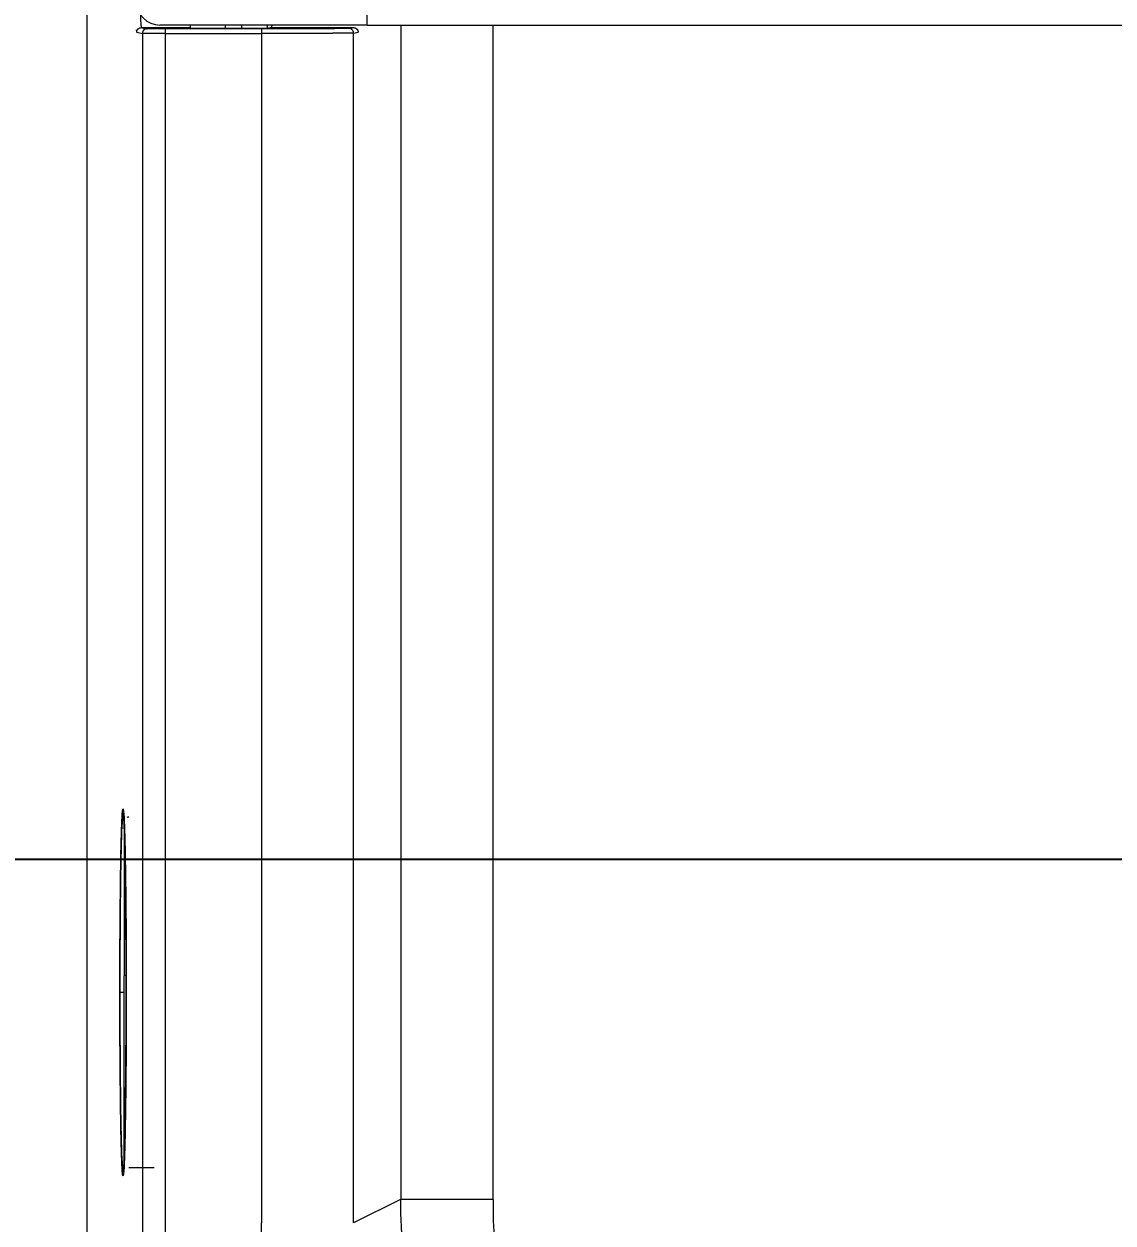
# Model space of a CAD drawing. Header units: millimetres. Extents: x 14183 to 14777, y -4239 to -3399.
# Drawn here: x 14295.49 to 14307.3, y -4016.64 to -4003.64 of the extents above; entities that cross this region are included whole.
import ezdxf

# ---------------------------------------------------------------- set-up
doc = ezdxf.new("R2010")
doc.units = ezdxf.units.MM
doc.header["$LTSCALE"] = 0.1
doc.layers.get('0').update_dxf_attribs({"lineweight": 15})
doc.layers.add('DIM', color=3, linetype='Continuous', lineweight=9)
doc.styles.add('ARIAL', font='arial.ttf')
doc.dimstyles.new('사본 ISO-25', dxfattribs={"dimtxt": 4, "dimasz": 3.5, "dimexe": 0.5, "dimexo": 0.625, "dimgap": 1.5, "dimtad": 1, "dimtih": 1, "dimtoh": 1, "dimdec": 1, "dimlfac": 4, "dimdsep": 46, "dimtxsty": 'ARIAL', "dimcen": 0, "dimclrd": 3, "dimclre": 3, "dimclrt": 3, "dimadec": 1, "dimazin": 0, "dimtfac": 1, "dimtdec": 1, "dimtmove": 0, "dimatfit": 3, "dimfxl": 1.25, "dimtfill": 1, "dimarcsym": 0})

# ---------------------------------------------------------------- blocks, each defined once
blk = doc.blocks.new('*D64')
at = {"layer": 'Defpoints', "color": 0, "transparency": 16777216}
for p in [(14271.647, -3938.973), (14271.647, -3938.973), (14303.672, -4025.884)]:
    blk.add_point(p, dxfattribs=at)
at = {"layer": 'DIM', "color": 3, "lineweight": -2, "transparency": 16777216}
for p, q in [((14272.272, -3938.973), (14272.147, -3938.973)), ((14271.647, -3942.473), (14271.647, -3978.885)), ((14271.647, -4022.384), (14271.647, -3985.972)), ((14303.047, -4025.884), (14271.147, -4025.884))]:
    blk.add_line(p, q, dxfattribs=at)
at = {"layer": 'DIM', "color": 3, "transparency": 16777216}
for points in [[(14271.063, -3942.473), (14272.23, -3942.473), (14271.647, -3938.973)], [(14271.063, -4022.384), (14272.23, -4022.384), (14271.647, -4025.884)]]:
    blk.add_solid(points, dxfattribs=at)
at = {"layer": 'DIM', "color": 3, "transparency": 16777216, "insert": (14271.647, -3982.429), "char_height": 4, "attachment_point": 5, "style": 'ARIAL', "bg_fill": 3, "box_fill_scale": 1.1, "bg_fill_color": 256, "bg_fill_true_color": 13158600, "bg_fill_transparency": 0}
blk.add_mtext('347.5', dxfattribs=at)
blk = doc.blocks.new('*D65')
at = {"layer": 'Defpoints', "color": 0, "transparency": 16777216}
for p in [(14310.674, -3952.702), (14286.901, -4012.702), (14310.674, -4012.702)]:
    blk.add_point(p, dxfattribs=at)
at = {"layer": 'DIM', "color": 3, "lineweight": -2, "transparency": 16777216}
for p, q in [((14310.049, -3952.702), (14286.401, -3952.702)), ((14286.901, -3956.202), (14286.901, -3979.159)), ((14286.901, -4009.202), (14286.901, -3986.244)), ((14310.049, -4012.702), (14286.401, -4012.702))]:
    blk.add_line(p, q, dxfattribs=at)
at = {"layer": 'DIM', "color": 3, "transparency": 16777216}
for points in [[(14286.318, -3956.202), (14287.485, -3956.202), (14286.901, -3952.702)], [(14286.318, -4009.202), (14287.485, -4009.202), (14286.901, -4012.702)]]:
    blk.add_solid(points, dxfattribs=at)
at = {"layer": 'DIM', "color": 3, "transparency": 16777216, "insert": (14286.901, -3982.702), "char_height": 4, "attachment_point": 5, "style": 'ARIAL', "bg_fill": 3, "box_fill_scale": 1.1, "bg_fill_color": 256, "bg_fill_true_color": 13158600, "bg_fill_transparency": 0}
blk.add_mtext('240', dxfattribs=at)
blk = doc.blocks.new('*D93')
at = {"layer": 'Defpoints', "color": 0, "transparency": 16777216}
for p in [(14296.928, -3921.473), (14249.568, -4025.884), (14303.672, -4025.884)]:
    blk.add_point(p, dxfattribs=at)
at = {"layer": 'DIM', "color": 3, "lineweight": -2, "transparency": 16777216}
for p, q in [((14296.303, -3921.473), (14249.068, -3921.473)), ((14249.568, -3924.973), (14249.568, -3969.557)), ((14249.568, -4022.384), (14249.568, -3977.801)), ((14303.047, -4025.884), (14249.068, -4025.884))]:
    blk.add_line(p, q, dxfattribs=at)
at = {"layer": 'DIM', "color": 3, "transparency": 16777216}
for points in [[(14248.985, -3924.973), (14250.151, -3924.973), (14249.568, -3921.473)], [(14248.985, -4022.384), (14250.151, -4022.384), (14249.568, -4025.884)]]:
    blk.add_solid(points, dxfattribs=at)
at = {"layer": 'DIM', "color": 3, "transparency": 16777216, "insert": (14249.568, -3973.679), "char_height": 4, "attachment_point": 5, "style": 'ARIAL', "bg_fill": 3, "box_fill_scale": 1.1, "bg_fill_color": 256, "bg_fill_true_color": 13158600, "bg_fill_transparency": 0}
blk.add_mtext('(417.5)', dxfattribs=at)

msp = doc.modelspace()

# ---------------------------------------------------------------- linework, layer by layer
at = {"linetype": 'Continuous', "lineweight": 13}
for p, q in [((14296.174, -3984.079), (14296.174, -4018.386)), ((14299.214, -4003.655), (14299.214, -4003.405)), ((14299.214, -4003.655), (14296.964, -4003.655)), ((14297.299, -4003.692), (14297.299, -4003.655)), ((14297.674, -4003.655), (14297.674, -4003.694)), ((14297.849, -4003.655), (14297.849, -4003.694)), ((14298.127, -4003.655), (14298.127, -4003.693)), ((14299.214, -4003.655), (14378.875, -4003.656)), ((14299.577, -4003.654), (14299.577, -4016.389)), ((14300.577, -4016.389), (14300.577, -4003.655)), ((14296.715, -4003.733), (14296.776, -4003.745)), ((14296.765, -4003.683), (14297.299, -4003.683)), ((14297.674, -4003.695), (14296.826, -4003.695)), ((14297.026, -4003.746), (14297.026, -4003.696)), ((14297.026, -4003.746), (14298.066, -4003.746)), ((14297.026, -4017.783), (14297.026, -4003.746)), ((14297.674, -4003.694), (14297.299, -4003.692)), ((14297.674, -4003.694), (14297.674, -4003.695)), ((14297.849, -4003.694), (14297.674, -4003.694)), ((14298.127, -4003.693), (14297.849, -4003.694)), ((14298.066, -4003.746), (14298.066, -4016.644)), ((14298.177, -4003.683), (14298.127, -4003.693)), ((14298.177, -4003.683), (14299.064, -4003.683)), ((14299.016, -4003.693), (14299.064, -4003.683)), ((14299.066, -4003.743), (14299.114, -4003.733)), ((14299.066, -4016.644), (14299.066, -4003.743)), ((14296.578, -4012.327), (14296.578, -4013.965)), ((14296.578, -4015.961), (14296.578, -4013.965)), ((14296.578, -4014.144), (14296.532, -4014.144)), ((14296.628, -4016.044), (14296.903, -4016.044)), ((14299.574, -4016.39), (14299.066, -4016.644))]:
    msp.add_line(p, q, dxfattribs=at)
for centre, radius, start, end in [((14296.964, -4003.405), 0.25, 179.9991, 269.9991), ((14296.628, -4012.294), 0.05, 90, 114.7839)]:
    msp.add_arc(centre, radius, start, end, dxfattribs=at)
for centre, major_axis, ratio, start_param, end_param in [((14298.177, -4002.408), (0, 1.275), 0.017455, 3.145083, 3.352335), ((14296.566, -4014.144), (0, 1.946), 0.017455, 4.712389, 7.853982), ((14296.628, -4013.965), (-0.05, 0), 0.096587, 5.314964, 6.283185), ((14296.566, -4014.144), (0, 1.946), 0.017455, 1.570796, 4.712389)]:
    msp.add_ellipse(centre, major_axis=major_axis, ratio=ratio, start_param=start_param, end_param=end_param, dxfattribs=at)
for points, knots in [([(14296.754, -4003.534), (14296.754, -4003.536), (14296.754, -4003.539), (14296.754, -4003.545), (14296.755, -4003.551), (14296.755, -4003.556), (14296.755, -4003.562), (14296.755, -4003.567), (14296.755, -4003.572), (14296.756, -4003.577), (14296.756, -4003.582), (14296.756, -4003.587), (14296.756, -4003.592), (14296.756, -4003.597), (14296.757, -4003.601), (14296.757, -4003.606), (14296.757, -4003.61), (14296.757, -4003.614), (14296.757, -4003.618), (14296.758, -4003.622), (14296.758, -4003.626), (14296.758, -4003.63), (14296.758, -4003.634), (14296.759, -4003.637), (14296.759, -4003.641), (14296.759, -4003.644), (14296.759, -4003.647), (14296.759, -4003.65), (14296.76, -4003.653), (14296.76, -4003.656), (14296.76, -4003.659), (14296.76, -4003.661), (14296.761, -4003.664), (14296.761, -4003.666), (14296.761, -4003.668), (14296.761, -4003.67), (14296.762, -4003.672), (14296.762, -4003.673), (14296.762, -4003.675), (14296.762, -4003.676), (14296.763, -4003.678), (14296.763, -4003.679), (14296.763, -4003.68), (14296.763, -4003.681), (14296.764, -4003.681), (14296.764, -4003.682), (14296.764, -4003.682), (14296.764, -4003.683), (14296.764, -4003.683), (14296.765, -4003.683)], [0, 0, 0, 0, 0.017822, 0.038117, 0.058458, 0.078847, 0.099283, 0.119766, 0.140295, 0.160872, 0.181496, 0.202166, 0.222884, 0.243648, 0.26446, 0.285318, 0.306224, 0.327176, 0.348176, 0.369222, 0.390315, 0.411456, 0.432643, 0.453877, 0.475159, 0.496487, 0.517862, 0.539284, 0.560753, 0.582269, 0.603832, 0.625442, 0.647099, 0.668803, 0.690554, 0.712352, 0.734197, 0.756089, 0.778028, 0.800014, 0.822047, 0.844126, 0.866253, 0.888427, 0.910647, 0.932915, 0.95523, 0.977591, 1, 1, 1, 1]), ([(14296.714, -4003.733), (14296.714, -4003.727), (14296.715, -4003.721), (14296.72, -4003.708), (14296.724, -4003.702), (14296.734, -4003.693), (14296.74, -4003.689), (14296.752, -4003.684), (14296.759, -4003.683), (14296.765, -4003.683)], [0, 0, 0, 0, 0.25, 0.25, 0.5, 0.5, 0.75, 0.75, 1, 1, 1, 1]), ([(14296.826, -4003.695), (14296.825, -4003.695), (14296.824, -4003.695), (14296.822, -4003.695), (14296.821, -4003.695), (14296.819, -4003.696), (14296.817, -4003.696), (14296.815, -4003.696), (14296.813, -4003.697), (14296.811, -4003.697), (14296.809, -4003.698), (14296.808, -4003.699), (14296.806, -4003.699), (14296.804, -4003.7), (14296.802, -4003.701), (14296.8, -4003.702), (14296.799, -4003.703), (14296.797, -4003.704), (14296.795, -4003.706), (14296.794, -4003.707), (14296.792, -4003.708), (14296.79, -4003.71), (14296.789, -4003.711), (14296.788, -4003.713), (14296.786, -4003.714), (14296.785, -4003.716), (14296.784, -4003.718), (14296.783, -4003.719), (14296.782, -4003.721), (14296.781, -4003.723), (14296.78, -4003.725), (14296.779, -4003.727), (14296.779, -4003.729), (14296.778, -4003.73), (14296.777, -4003.732), (14296.777, -4003.734), (14296.777, -4003.736), (14296.776, -4003.738), (14296.776, -4003.74), (14296.776, -4003.741), (14296.776, -4003.743), (14296.776, -4003.744), (14296.776, -4003.745)], [0, 0, 0, 0, 0.022716, 0.045755, 0.069107, 0.092764, 0.116714, 0.140945, 0.165445, 0.1902, 0.215194, 0.240412, 0.265836, 0.291447, 0.317228, 0.343159, 0.369218, 0.395384, 0.421637, 0.447954, 0.474312, 0.500689, 0.527062, 0.553408, 0.579705, 0.605929, 0.632061, 0.658077, 0.683957, 0.70968, 0.735227, 0.76058, 0.785721, 0.810632, 0.835298, 0.859705, 0.883838, 0.907685, 0.931234, 0.954476, 0.977401, 1, 1, 1, 1]), ([(14297.026, -4003.746), (14297.01, -4003.746), (14296.993, -4003.746), (14296.962, -4003.746), (14296.946, -4003.746), (14296.916, -4003.746), (14296.902, -4003.746), (14296.875, -4003.746), (14296.862, -4003.745), (14296.839, -4003.745), (14296.829, -4003.745), (14296.81, -4003.745), (14296.802, -4003.745), (14296.79, -4003.745), (14296.785, -4003.745), (14296.778, -4003.745), (14296.776, -4003.745), (14296.776, -4003.745)], [0, 0, 0, 0, 0.125, 0.125, 0.25, 0.25, 0.375, 0.375, 0.5, 0.5, 0.625, 0.625, 0.75, 0.75, 0.875, 0.875, 1, 1, 1, 1]), ([(14297.026, -4003.696), (14297.024, -4003.696), (14297.021, -4003.696), (14297.016, -4003.696), (14297.01, -4003.696), (14297.005, -4003.696), (14296.999, -4003.696), (14296.992, -4003.696), (14296.981, -4003.696), (14296.968, -4003.696), (14296.956, -4003.696), (14296.948, -4003.696), (14296.942, -4003.696), (14296.936, -4003.696), (14296.929, -4003.696), (14296.922, -4003.696), (14296.913, -4003.696), (14296.902, -4003.696), (14296.892, -4003.696), (14296.883, -4003.696), (14296.871, -4003.696), (14296.86, -4003.695), (14296.851, -4003.695), (14296.845, -4003.695), (14296.84, -4003.695), (14296.834, -4003.695), (14296.83, -4003.695), (14296.828, -4003.695), (14296.827, -4003.695), (14296.826, -4003.695), (14296.826, -4003.695), (14296.826, -4003.695)], [0, 0, 0, 0, 0.015269, 0.031693, 0.049264, 0.067973, 0.087816, 0.108788, 0.130888, 0.197128, 0.23826, 0.254608, 0.276732, 0.300216, 0.325058, 0.351255, 0.378804, 0.433746, 0.47646, 0.50701, 0.566372, 0.634629, 0.687023, 0.727723, 0.75664, 0.812933, 0.875834, 0.922442, 0.958795, 0.984707, 1, 1, 1, 1]), ([(14299.016, -4003.692), (14299.016, -4003.692), (14299.016, -4003.693), (14299.015, -4003.693), (14299.015, -4003.693), (14299.015, -4003.693), (14299.014, -4003.693), (14299.014, -4003.693), (14299.013, -4003.693), (14299.013, -4003.693), (14299.012, -4003.693), (14299.011, -4003.693), (14299.011, -4003.693), (14299.01, -4003.693), (14299.009, -4003.693), (14299.008, -4003.693), (14299.007, -4003.693), (14299.006, -4003.693), (14299.004, -4003.693), (14299.003, -4003.693), (14299.002, -4003.693), (14299.001, -4003.693), (14298.999, -4003.693), (14298.998, -4003.693), (14298.996, -4003.693), (14298.995, -4003.693), (14298.993, -4003.693), (14298.991, -4003.693), (14298.989, -4003.693), (14298.988, -4003.693), (14298.986, -4003.693), (14298.984, -4003.693), (14298.982, -4003.693), (14298.98, -4003.693), (14298.978, -4003.694), (14298.975, -4003.694), (14298.973, -4003.694), (14298.971, -4003.694), (14298.968, -4003.694), (14298.966, -4003.694), (14298.964, -4003.694), (14298.961, -4003.694), (14298.958, -4003.694), (14298.956, -4003.694), (14298.953, -4003.694), (14298.95, -4003.694), (14298.947, -4003.694), (14298.945, -4003.694), (14298.942, -4003.694), (14298.939, -4003.694), (14298.936, -4003.694), (14298.932, -4003.694), (14298.929, -4003.694), (14298.926, -4003.694), (14298.923, -4003.694), (14298.919, -4003.694), (14298.916, -4003.694), (14298.913, -4003.694), (14298.909, -4003.694), (14298.905, -4003.694), (14298.902, -4003.694), (14298.898, -4003.694), (14298.894, -4003.694), (14298.891, -4003.694), (14298.887, -4003.694), (14298.883, -4003.694), (14298.879, -4003.694), (14298.875, -4003.694), (14298.871, -4003.694), (14298.867, -4003.694), (14298.863, -4003.694), (14298.859, -4003.694), (14298.854, -4003.695), (14298.85, -4003.695), (14298.846, -4003.695), (14298.841, -4003.695), (14298.837, -4003.695), (14298.832, -4003.695), (14298.828, -4003.695), (14298.823, -4003.695), (14298.818, -4003.695), (14298.814, -4003.695), (14298.809, -4003.695), (14298.804, -4003.695), (14298.799, -4003.695), (14298.794, -4003.695), (14298.789, -4003.695), (14298.784, -4003.695), (14298.779, -4003.695), (14298.774, -4003.695), (14298.769, -4003.695), (14298.764, -4003.695), (14298.759, -4003.695), (14298.754, -4003.695), (14298.748, -4003.695), (14298.743, -4003.695), (14298.737, -4003.695), (14298.719, -4003.695), (14298.687, -4003.695), (14298.638, -4003.695), (14298.587, -4003.695), (14298.534, -4003.695), (14298.479, -4003.696), (14298.44, -4003.696), (14298.417, -4003.696), (14298.413, -4003.696), (14298.408, -4003.696), (14298.402, -4003.696), (14298.397, -4003.696), (14298.391, -4003.696), (14298.385, -4003.696), (14298.379, -4003.696), (14298.372, -4003.696), (14298.365, -4003.696), (14298.358, -4003.696), (14298.351, -4003.696), (14298.343, -4003.696), (14298.335, -4003.696), (14298.327, -4003.696), (14298.319, -4003.696), (14298.31, -4003.696), (14298.301, -4003.696), (14298.292, -4003.696), (14298.283, -4003.696), (14298.273, -4003.696), (14298.263, -4003.696), (14298.253, -4003.696), (14298.242, -4003.696), (14298.231, -4003.696), (14298.22, -4003.696), (14298.209, -4003.696), (14298.197, -4003.696), (14298.185, -4003.696), (14298.173, -4003.696), (14298.161, -4003.696), (14298.148, -4003.696), (14298.135, -4003.696), (14298.122, -4003.696), (14298.108, -4003.696), (14298.094, -4003.696), (14298.08, -4003.696), (14298.071, -4003.696), (14298.066, -4003.696)], [0, 0, 0, 0, 0.00521, 0.01042, 0.015629, 0.020839, 0.026048, 0.031258, 0.036467, 0.041677, 0.046886, 0.052095, 0.057304, 0.062513, 0.067722, 0.072931, 0.07814, 0.083349, 0.088558, 0.093766, 0.098975, 0.104184, 0.109392, 0.114601, 0.119809, 0.125018, 0.130226, 0.135434, 0.140642, 0.145851, 0.151059, 0.156267, 0.161475, 0.166683, 0.171891, 0.177099, 0.182307, 0.187515, 0.192723, 0.197931, 0.203139, 0.208347, 0.213555, 0.218762, 0.22397, 0.229178, 0.234386, 0.239593, 0.244801, 0.250009, 0.255216, 0.260424, 0.265632, 0.270839, 0.276047, 0.281255, 0.286462, 0.29167, 0.296877, 0.302085, 0.307293, 0.3125, 0.317708, 0.322916, 0.328123, 0.333331, 0.338538, 0.343746, 0.348954, 0.354161, 0.359369, 0.364577, 0.369785, 0.374992, 0.3802, 0.385408, 0.390616, 0.395823, 0.401031, 0.406239, 0.411447, 0.416655, 0.421863, 0.427071, 0.432279, 0.437487, 0.442695, 0.447903, 0.453111, 0.458319, 0.463528, 0.468736, 0.473944, 0.479153, 0.484361, 0.48957, 0.494778, 0.499987, 0.542143, 0.584284, 0.626407, 0.668509, 0.710586, 0.752637, 0.755956, 0.759447, 0.763111, 0.766947, 0.770956, 0.775137, 0.779491, 0.784017, 0.788715, 0.793586, 0.79863, 0.803846, 0.809234, 0.814795, 0.820528, 0.826434, 0.832512, 0.838763, 0.845186, 0.851781, 0.858549, 0.86549, 0.872603, 0.879888, 0.887346, 0.894977, 0.90278, 0.910755, 0.918903, 0.927224, 0.935717, 0.944382, 0.95322, 0.962231, 0.971414, 0.98077, 0.990299, 1, 1, 1, 1]), ([(14298.066, -4003.696), (14298.066, -4003.696), (14298.066, -4003.697), (14298.066, -4003.702), (14298.066, -4003.706), (14298.066, -4003.715), (14298.066, -4003.72), (14298.066, -4003.733), (14298.066, -4003.739), (14298.066, -4003.746)], [0, 0, 0, 0, 0.25, 0.25, 0.5, 0.5, 0.75, 0.75, 1, 1, 1, 1]), ([(14299.066, -4003.743), (14299.066, -4003.743), (14299.066, -4003.743), (14299.065, -4003.743), (14299.065, -4003.743), (14299.065, -4003.743), (14299.064, -4003.743), (14299.064, -4003.743), (14299.063, -4003.743), (14299.063, -4003.743), (14299.062, -4003.743), (14299.061, -4003.743), (14299.06, -4003.743), (14299.06, -4003.743), (14299.059, -4003.743), (14299.058, -4003.743), (14299.057, -4003.743), (14299.056, -4003.743), (14299.054, -4003.743), (14299.053, -4003.743), (14299.052, -4003.743), (14299.05, -4003.743), (14299.049, -4003.743), (14299.048, -4003.743), (14299.046, -4003.743), (14299.045, -4003.743), (14299.043, -4003.743), (14299.041, -4003.743), (14299.039, -4003.743), (14299.038, -4003.743), (14299.036, -4003.743), (14299.034, -4003.743), (14299.032, -4003.743), (14299.03, -4003.743), (14299.028, -4003.743), (14299.026, -4003.743), (14299.024, -4003.743), (14299.021, -4003.743), (14299.019, -4003.743), (14299.017, -4003.743), (14299.014, -4003.743), (14299.012, -4003.744), (14299.009, -4003.744), (14299.007, -4003.744), (14299.004, -4003.744), (14299.002, -4003.744), (14298.999, -4003.744), (14298.996, -4003.744), (14298.993, -4003.744), (14298.991, -4003.744), (14298.988, -4003.744), (14298.985, -4003.744), (14298.982, -4003.744), (14298.979, -4003.744), (14298.976, -4003.744), (14298.973, -4003.744), (14298.97, -4003.744), (14298.966, -4003.744), (14298.963, -4003.744), (14298.96, -4003.744), (14298.957, -4003.744), (14298.953, -4003.744), (14298.95, -4003.744), (14298.946, -4003.744), (14298.943, -4003.744), (14298.939, -4003.744), (14298.936, -4003.744), (14298.932, -4003.744), (14298.928, -4003.744), (14298.925, -4003.744), (14298.921, -4003.744), (14298.917, -4003.744), (14298.914, -4003.744), (14298.91, -4003.744), (14298.906, -4003.744), (14298.902, -4003.744), (14298.898, -4003.744), (14298.894, -4003.744), (14298.89, -4003.744), (14298.886, -4003.744), (14298.882, -4003.744), (14298.878, -4003.744), (14298.874, -4003.744), (14298.869, -4003.744), (14298.865, -4003.744), (14298.861, -4003.744), (14298.857, -4003.744), (14298.852, -4003.744), (14298.848, -4003.744), (14298.844, -4003.744), (14298.839, -4003.745), (14298.835, -4003.745), (14298.83, -4003.745), (14298.826, -4003.745), (14298.821, -4003.745), (14298.817, -4003.745), (14298.812, -4003.745), (14298.808, -4003.745), (14298.803, -4003.745), (14298.798, -4003.745), (14298.794, -4003.745), (14298.789, -4003.745), (14298.784, -4003.745), (14298.779, -4003.745), (14298.775, -4003.745), (14298.77, -4003.745), (14298.765, -4003.745), (14298.76, -4003.745), (14298.755, -4003.745), (14298.75, -4003.745), (14298.745, -4003.745), (14298.741, -4003.745), (14298.736, -4003.745), (14298.731, -4003.745), (14298.726, -4003.745), (14298.721, -4003.745), (14298.716, -4003.745), (14298.71, -4003.745), (14298.705, -4003.745), (14298.7, -4003.745), (14298.695, -4003.745), (14298.69, -4003.745), (14298.685, -4003.745), (14298.68, -4003.745), (14298.675, -4003.745), (14298.669, -4003.745), (14298.664, -4003.745), (14298.659, -4003.745), (14298.654, -4003.745), (14298.648, -4003.745), (14298.643, -4003.745), (14298.638, -4003.745), (14298.633, -4003.745), (14298.627, -4003.745), (14298.622, -4003.745), (14298.617, -4003.745), (14298.611, -4003.745), (14298.606, -4003.745), (14298.6, -4003.745), (14298.595, -4003.745), (14298.59, -4003.745), (14298.584, -4003.745), (14298.579, -4003.745), (14298.573, -4003.745), (14298.568, -4003.745), (14298.563, -4003.745), (14298.557, -4003.745), (14298.552, -4003.745), (14298.546, -4003.745), (14298.541, -4003.745), (14298.535, -4003.745), (14298.53, -4003.745), (14298.524, -4003.745), (14298.519, -4003.745), (14298.513, -4003.745), (14298.508, -4003.745), (14298.502, -4003.745), (14298.497, -4003.745), (14298.491, -4003.745), (14298.486, -4003.745), (14298.48, -4003.745), (14298.474, -4003.745), (14298.469, -4003.745), (14298.463, -4003.745), (14298.458, -4003.746), (14298.452, -4003.746), (14298.447, -4003.746), (14298.441, -4003.746), (14298.436, -4003.746), (14298.43, -4003.746), (14298.424, -4003.746), (14298.419, -4003.746), (14298.413, -4003.746), (14298.408, -4003.746), (14298.402, -4003.746), (14298.397, -4003.746), (14298.391, -4003.746), (14298.385, -4003.746), (14298.38, -4003.746), (14298.374, -4003.746), (14298.369, -4003.746), (14298.363, -4003.746), (14298.358, -4003.746), (14298.352, -4003.746), (14298.346, -4003.746), (14298.341, -4003.746), (14298.335, -4003.746), (14298.33, -4003.746), (14298.324, -4003.746), (14298.319, -4003.746), (14298.313, -4003.746), (14298.308, -4003.746), (14298.302, -4003.746), (14298.297, -4003.746), (14298.291, -4003.746), (14298.286, -4003.746), (14298.28, -4003.746), (14298.274, -4003.746), (14298.269, -4003.746), (14298.263, -4003.746), (14298.258, -4003.746), (14298.253, -4003.746), (14298.247, -4003.746), (14298.242, -4003.746), (14298.236, -4003.746), (14298.231, -4003.746), (14298.225, -4003.746), (14298.22, -4003.746), (14298.214, -4003.746), (14298.209, -4003.746), (14298.203, -4003.746), (14298.198, -4003.746), (14298.193, -4003.746), (14298.187, -4003.746), (14298.182, -4003.746), (14298.177, -4003.746), (14298.171, -4003.746), (14298.166, -4003.746), (14298.16, -4003.746), (14298.155, -4003.746), (14298.15, -4003.746), (14298.144, -4003.746), (14298.139, -4003.746), (14298.134, -4003.746), (14298.129, -4003.746), (14298.123, -4003.746), (14298.118, -4003.746), (14298.113, -4003.746), (14298.108, -4003.746), (14298.102, -4003.746), (14298.097, -4003.746), (14298.092, -4003.746), (14298.087, -4003.746), (14298.082, -4003.746), (14298.076, -4003.746), (14298.071, -4003.746), (14298.068, -4003.746), (14298.066, -4003.746)], [0, 0, 0, 0, 0.005197, 0.010386, 0.015567, 0.02074, 0.025905, 0.031062, 0.036211, 0.041351, 0.046484, 0.051609, 0.056725, 0.061834, 0.066934, 0.072027, 0.077111, 0.082188, 0.087256, 0.092316, 0.097369, 0.102413, 0.107449, 0.112477, 0.117497, 0.122509, 0.127513, 0.132509, 0.137496, 0.142476, 0.147448, 0.152412, 0.157367, 0.162315, 0.167254, 0.172186, 0.177109, 0.182025, 0.186932, 0.191831, 0.196722, 0.201606, 0.206481, 0.211348, 0.216207, 0.221058, 0.225901, 0.230736, 0.235562, 0.240381, 0.245192, 0.249995, 0.254789, 0.259576, 0.264354, 0.269125, 0.273887, 0.278642, 0.283388, 0.288126, 0.292856, 0.297579, 0.302293, 0.306999, 0.311697, 0.316387, 0.321069, 0.325743, 0.330409, 0.335066, 0.339716, 0.344358, 0.348991, 0.353617, 0.358235, 0.362844, 0.367446, 0.372039, 0.376624, 0.381202, 0.385771, 0.390332, 0.394885, 0.39943, 0.403967, 0.408496, 0.413017, 0.41753, 0.422035, 0.426532, 0.431021, 0.435501, 0.439974, 0.444438, 0.448895, 0.453344, 0.457784, 0.462216, 0.466641, 0.471057, 0.475465, 0.479866, 0.484258, 0.488642, 0.493018, 0.497386, 0.501746, 0.506098, 0.510442, 0.514777, 0.519105, 0.523425, 0.527737, 0.53204, 0.536336, 0.540623, 0.544903, 0.549174, 0.553437, 0.557693, 0.56194, 0.566179, 0.57041, 0.574634, 0.578849, 0.583056, 0.587255, 0.591446, 0.595628, 0.599803, 0.60397, 0.608129, 0.612279, 0.616422, 0.620557, 0.624683, 0.628802, 0.632912, 0.637014, 0.641109, 0.645195, 0.649273, 0.653343, 0.657406, 0.66146, 0.665506, 0.669544, 0.673574, 0.677596, 0.681609, 0.685615, 0.689613, 0.693603, 0.697584, 0.701558, 0.705523, 0.709481, 0.71343, 0.717372, 0.721305, 0.72523, 0.729148, 0.733057, 0.736958, 0.740851, 0.744736, 0.748613, 0.752482, 0.756343, 0.760196, 0.76404, 0.767877, 0.771706, 0.775527, 0.779339, 0.783144, 0.78694, 0.790729, 0.794509, 0.798281, 0.802046, 0.805802, 0.80955, 0.81329, 0.817022, 0.820747, 0.824463, 0.82817, 0.83187, 0.835562, 0.839246, 0.842922, 0.84659, 0.850249, 0.853901, 0.857544, 0.86118, 0.864807, 0.868427, 0.872038, 0.875641, 0.879237, 0.882824, 0.886403, 0.889974, 0.893537, 0.897092, 0.900639, 0.904178, 0.907709, 0.911232, 0.914747, 0.918253, 0.921752, 0.925243, 0.928725, 0.9322, 0.935666, 0.939125, 0.942575, 0.946017, 0.949452, 0.952878, 0.956296, 0.959706, 0.963108, 0.966502, 0.969888, 0.973266, 0.976636, 0.979998, 0.983352, 0.986698, 0.990035, 0.993365, 0.996686, 1, 1, 1, 1]), ([(14299.066, -4003.743), (14299.066, -4003.736), (14299.065, -4003.729), (14299.06, -4003.717), (14299.056, -4003.712), (14299.047, -4003.702), (14299.041, -4003.699), (14299.029, -4003.694), (14299.022, -4003.692), (14299.016, -4003.692)], [0, 0, 0, 0, 0.25, 0.25, 0.5, 0.5, 0.75, 0.75, 1, 1, 1, 1]), ([(14299.064, -4003.683), (14299.065, -4003.683), (14299.066, -4003.683), (14299.068, -4003.683), (14299.07, -4003.683), (14299.072, -4003.684), (14299.075, -4003.684), (14299.077, -4003.685), (14299.08, -4003.685), (14299.082, -4003.686), (14299.085, -4003.687), (14299.088, -4003.689), (14299.091, -4003.69), (14299.093, -4003.692), (14299.096, -4003.694), (14299.098, -4003.696), (14299.101, -4003.698), (14299.103, -4003.701), (14299.105, -4003.703), (14299.107, -4003.706), (14299.109, -4003.709), (14299.11, -4003.712), (14299.112, -4003.716), (14299.113, -4003.719), (14299.114, -4003.722), (14299.114, -4003.726), (14299.115, -4003.729), (14299.115, -4003.732), (14299.115, -4003.733)], [0, 0, 0, 0, 0.022874, 0.047473, 0.07383, 0.101977, 0.131944, 0.163758, 0.197451, 0.23306, 0.270635, 0.310192, 0.351688, 0.395054, 0.434295, 0.474525, 0.515679, 0.557696, 0.600506, 0.64401, 0.688078, 0.732554, 0.777258, 0.822023, 0.866778, 0.911445, 0.955905, 1, 1, 1, 1]), ([(14300.064, -4018.709), (14299.984, -4018.527), (14299.913, -4018.34), (14299.791, -4017.961), (14299.741, -4017.769), (14299.659, -4017.379), (14299.628, -4017.183), (14299.587, -4016.787), (14299.577, -4016.588), (14299.577, -4016.389)], [0, 0, 0, 0, 0.25, 0.25, 0.5, 0.5, 0.75, 0.75, 1, 1, 1, 1]), ([(14300.577, -4016.389), (14300.577, -4016.543), (14300.584, -4016.853), (14300.632, -4017.315), (14300.736, -4017.769), (14300.913, -4018.2), (14301.154, -4018.597), (14301.531, -4019.085), (14301.849, -4019.42), (14302.066, -4019.637)], [0, 0, 0, 0, 0.125327, 0.250654, 0.375981, 0.501309, 0.626636, 0.751963, 1, 1, 1, 1])]:
    msp.add_open_spline(points, degree=3, knots=knots, dxfattribs=at)
for points, degree in [([(14296.71, -4003.708), (14296.711, -4003.724), (14296.713, -4003.732), (14296.714, -4003.733)], 3), ([(14296.765, -4003.683), (14296.826, -4003.695)], 1), ([(14296.776, -4003.745), (14296.776, -4008.424), (14296.776, -4013.104), (14296.776, -4017.783)], 3), ([(14298.066, -4003.696), (14297.719, -4003.696), (14297.373, -4003.696), (14297.026, -4003.696)], 3), ([(14296.532, -4014.144), (14296.532, -4013.926), (14296.533, -4013.514), (14296.538, -4012.945), (14296.546, -4012.502), (14296.555, -4012.219), (14296.566, -4012.121), (14296.577, -4012.219), (14296.587, -4012.502), (14296.595, -4012.945), (14296.6, -4013.514), (14296.601, -4013.926), (14296.601, -4014.144)], 3), ([(14296.601, -4014.144), (14296.601, -4014.362), (14296.6, -4014.774), (14296.595, -4015.342), (14296.587, -4015.785), (14296.577, -4016.069), (14296.566, -4016.166), (14296.555, -4016.069), (14296.546, -4015.785), (14296.538, -4015.342), (14296.533, -4014.774), (14296.532, -4014.362), (14296.532, -4014.144)], 3), ([(14299.574, -4016.39), (14299.575, -4016.389), (14299.576, -4016.389), (14299.577, -4016.389)], 3), ([(14300.577, -4016.389), (14300.447, -4016.389), (14300.189, -4016.389), (14299.858, -4016.389), (14299.635, -4016.389), (14299.579, -4016.389), (14299.577, -4016.389)], 3), ([(14304.816, -4023.394), (14303.932, -4023.394), (14302.166, -4023.043), (14299.919, -4021.541), (14298.417, -4019.294), (14298.066, -4017.528), (14298.066, -4016.644)], 3)]:
    msp.add_open_spline(points, degree=degree, dxfattribs=at)

# ---------------------------------------------------------------- next in the draw order: dimensions: what is measured, and where the dimension line sits
at = {"layer": 'DIM'}
dim = msp.add_linear_dim(base=(14271.647, -3938.973), p1=(14303.672, -4025.884), p2=(14271.647, -3938.973), angle=90, text='347.5', dimstyle='사본 ISO-25', override={"dimtad": 0}, dxfattribs=at)
dim.commit()
dim.dimension.update_dxf_attribs({"geometry": '*D64', "text_midpoint": (14271.647, -3982.429)})

# ---------------------------------------------------------------- next in the draw order: dimensions: what is measured, and where the dimension line sits
dim = msp.add_linear_dim(base=(14286.901, -4012.702), p1=(14310.674, -3952.702), p2=(14310.674, -4012.702), angle=90, dimstyle='사본 ISO-25', override={"dimtad": 0}, dxfattribs=at)
dim.commit()
dim.dimension.update_dxf_attribs({"geometry": '*D65', "text_midpoint": (14286.901, -3982.702)})

# ---------------------------------------------------------------- next in the draw order: leaders
msp.add_leader([(14313.324, -4014.048), (14271.773, -4058.842), (14225.726, -4058.842)], dimstyle='사본 ISO-25', override={"dimtad": 0}, dxfattribs=at)

# ---------------------------------------------------------------- next in the draw order: dimensions: what is measured, and where the dimension line sits
dim = msp.add_linear_dim(base=(14249.568, -4025.884), p1=(14296.928, -3921.473), p2=(14303.672, -4025.884), angle=90, text='(417.5)', dimstyle='사본 ISO-25', override={"dimtad": 0}, dxfattribs=at)
dim.commit()
dim.dimension.update_dxf_attribs({"geometry": '*D93', "text_midpoint": (14249.568, -3973.679)})

doc.saveas('drawing.dxf')
